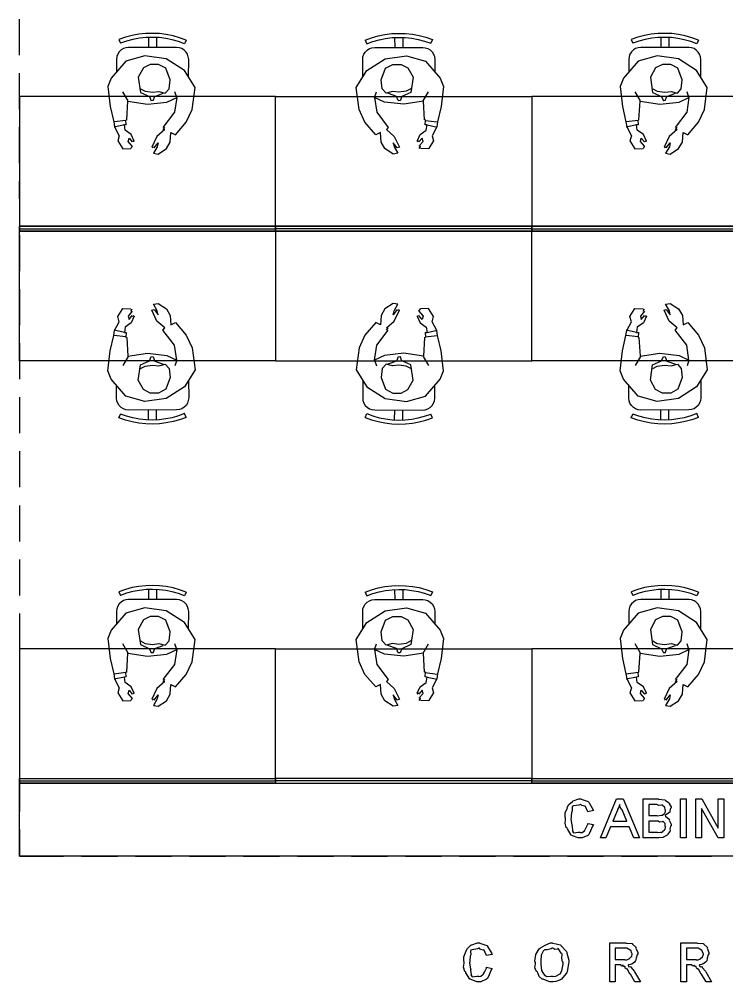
# Model space of a CAD drawing. Extents: x 0 to 23.4, y 0 to 16.5.
# Drawn here: x 13.831 to 14.991, y 7.637 to 9.216 of the extents above; entities that cross this region are included whole.
import ezdxf

# ---------------------------------------------------------------- set-up
doc = ezdxf.new("R2010")
doc.units = 0
doc.layers.get('0').update_dxf_attribs({"linetype": 'CONTINUOUS'})

msp = doc.modelspace()

# ---------------------------------------------------------------- linework, layer by layer
at = {"color": 0}
for points in [[(13.8314, 9.2155), (13.8315, 9.15647)], [(14.1051, 9.18143), (14.0944, 9.18528), (14.0836, 9.18832), (14.0725, 9.19054), (14.0614, 9.19189), (14.0501, 9.19239), (14.0387, 9.19206), (14.0275, 9.19081), (14.0165, 9.18881), (14.0056, 9.18588), (13.9949, 9.18218)], [(14.3986, 9.18143), (14.4092, 9.18528), (14.42, 9.18832), (14.4311, 9.19054), (14.4422, 9.19189), (14.4536, 9.19239), (14.4649, 9.19206), (14.4761, 9.19081), (14.4871, 9.18881), (14.4981, 9.18588), (14.5088, 9.18218)], [(14.945, 9.18143), (14.9343, 9.18528), (14.9235, 9.18832), (14.9124, 9.19054), (14.9013, 9.19189), (14.8899, 9.19239), (14.8786, 9.19206), (14.8674, 9.19081), (14.8564, 9.18881), (14.8454, 9.18588), (14.8347, 9.18218)], [(13.9949, 9.18218), (13.9974, 9.17606)], [(14.1026, 9.17535), (14.0925, 9.17904), (14.0821, 9.18192), (14.0715, 9.18403), (14.0608, 9.18533), (14.0501, 9.18582), (14.0393, 9.18549), (14.0286, 9.18435), (14.0179, 9.1824), (14.0075, 9.17964), (13.9974, 9.17606)], [(14.0435, 9.18588), (14.0435, 9.16932)], [(14.0567, 9.18582), (14.0565, 9.16932)], [(14.1051, 9.18143), (14.1026, 9.17535)], [(14.3986, 9.18143), (14.4011, 9.17535)], [(14.4011, 9.17535), (14.4111, 9.17904), (14.4215, 9.18192), (14.4321, 9.18403), (14.4428, 9.18533), (14.4536, 9.18582), (14.4643, 9.18549), (14.475, 9.18435), (14.4857, 9.1824), (14.4961, 9.17964), (14.5062, 9.17606)], [(14.4469, 9.18582), (14.4471, 9.16932)], [(14.4601, 9.18588), (14.4601, 9.16932)], [(14.5088, 9.18218), (14.5062, 9.17606)], [(14.8347, 9.18218), (14.8372, 9.17606)], [(14.9425, 9.17535), (14.9324, 9.17904), (14.9219, 9.18192), (14.9114, 9.18403), (14.9007, 9.18533), (14.8899, 9.18582), (14.8792, 9.18549), (14.8685, 9.18435), (14.8578, 9.1824), (14.8474, 9.17964), (14.8372, 9.17606)], [(14.8833, 9.18588), (14.8833, 9.16932)], [(14.8965, 9.18582), (14.8964, 9.16932)], [(14.945, 9.18143), (14.9425, 9.17535)], [(14.0107, 9.16938), (14.0064, 9.16889), (14.0022, 9.16749), (13.9985, 9.16515), (13.9953, 9.162), (13.9929, 9.15831), (13.9915, 9.15414), (13.991, 9.14974)], [(14.0372, 9.15543), (14.006, 9.14671)], [(14.0894, 9.16922), (14.0107, 9.16938)], [(14.0722, 9.15056), (14.0372, 9.15543)], [(14.1092, 9.14953), (14.1086, 9.15392), (14.1071, 9.15804), (14.1049, 9.16178), (14.1017, 9.16493), (14.0979, 9.16726), (14.0939, 9.16872), (14.0894, 9.16922)], [(14.3946, 9.14953), (14.395, 9.15392), (14.3965, 9.15804), (14.3987, 9.16178), (14.4019, 9.16493), (14.4057, 9.16726), (14.4097, 9.16872), (14.4142, 9.16922)], [(14.4142, 9.16922), (14.4929, 9.16938)], [(14.4314, 9.15056), (14.4664, 9.15543)], [(14.4664, 9.15543), (14.4976, 9.14671)], [(14.4929, 9.16938), (14.4972, 9.16889), (14.5015, 9.16749), (14.5053, 9.16515), (14.5083, 9.162), (14.5107, 9.15831), (14.5122, 9.15414), (14.5126, 9.14974)], [(14.8506, 9.16938), (14.8463, 9.16889), (14.8421, 9.16749), (14.8383, 9.16515), (14.8351, 9.162), (14.8328, 9.15831), (14.8314, 9.15414), (14.8308, 9.14974)], [(14.8771, 9.15543), (14.846, 9.14671)], [(14.9293, 9.16922), (14.8506, 9.16938)], [(14.9121, 9.15056), (14.8771, 9.15543)], [(14.9489, 9.14953), (14.9485, 9.15392), (14.9469, 9.15804), (14.9447, 9.16178), (14.9415, 9.16493), (14.9378, 9.16726), (14.9337, 9.16872), (14.9293, 9.16922)], [(14.006, 9.14671), (13.9821, 9.11882)], [(13.991, 9.14974), (13.991, 9.12913)], [(14.0463, 9.14144), (14.0349, 9.13579)], [(14.0597, 9.14144), (14.0463, 9.14144)], [(14.0715, 9.13519), (14.0597, 9.14144)], [(14.1022, 9.13146), (14.0722, 9.15056)], [(14.109, 9.12056), (14.1092, 9.14953)], [(14.3946, 9.12056), (14.3946, 9.14953)], [(14.4014, 9.13146), (14.4314, 9.15056)], [(14.4321, 9.13519), (14.4439, 9.14144)], [(14.4439, 9.14144), (14.4574, 9.14144)], [(14.4574, 9.14144), (14.4688, 9.13579)], [(14.4976, 9.14671), (14.5215, 9.11882)], [(14.5126, 9.14974), (14.5126, 9.12913)], [(14.846, 9.14671), (14.8219, 9.11882)], [(14.8308, 9.14974), (14.8308, 9.12913)], [(14.8861, 9.14144), (14.8747, 9.13579)], [(14.8996, 9.14144), (14.8861, 9.14144)], [(14.9114, 9.13519), (14.8996, 9.14144)], [(14.9421, 9.13146), (14.9121, 9.15056)], [(14.9489, 9.12056), (14.9489, 9.14953)], [(13.8315, 9.12696), (13.8315, 9.06788)], [(14.0349, 9.13579), (14.0265, 9.12028)], [(14.0787, 9.11604), (14.0715, 9.13519)], [(14.1196, 9.10357), (14.1022, 9.13146)], [(14.384, 9.10357), (14.4014, 9.13146)], [(14.4249, 9.11604), (14.4321, 9.13519)], [(14.4688, 9.13579), (14.4772, 9.12028)], [(14.8747, 9.13579), (14.8664, 9.12028)], [(14.9186, 9.11604), (14.9114, 9.13519)], [(14.9594, 9.10357), (14.9421, 9.13146)], [(13.9821, 9.11882), (13.9768, 9.10519)], [(14.0265, 9.12028), (14.03, 9.09549)], [(14.0771, 9.10151), (14.0787, 9.11604)], [(14.4265, 9.10151), (14.4249, 9.11604)], [(14.4772, 9.12028), (14.4736, 9.09549)], [(14.5215, 9.11882), (14.5268, 9.10519)], [(14.8219, 9.11882), (14.8167, 9.10519)], [(14.8664, 9.12028), (14.8699, 9.09549)], [(14.9169, 9.10151), (14.9186, 9.11604)], [(13.9768, 9.10519), (13.9804, 9.07249)], [(14.0101, 9.08154), (14.0014, 9.0964)], [(14.03, 9.09549), (14.0447, 9.08865)], [(14.0301, 9.1014), (14.0376, 9.09744)], [(14.0376, 9.09744), (14.05, 9.09571)], [(14.05, 9.09571), (14.0603, 9.097)], [(14.0535, 9.08903), (14.0676, 9.09412)], [(14.0603, 9.097), (14.0707, 9.09429)], [(14.0707, 9.09429), (14.0771, 9.10151)], [(14.0896, 9.0874), (14.0865, 9.09662)], [(14.115, 9.06739), (14.1196, 9.10357)], [(14.3886, 9.06739), (14.384, 9.10357)], [(14.414, 9.0874), (14.4172, 9.09662)], [(14.4329, 9.09429), (14.4265, 9.10151)], [(14.4433, 9.097), (14.4329, 9.09429)], [(14.4501, 9.08903), (14.436, 9.09412)], [(14.4536, 9.09571), (14.4433, 9.097)], [(14.466, 9.09744), (14.4536, 9.09571)], [(14.4736, 9.09549), (14.4589, 9.08865)], [(14.4735, 9.1014), (14.466, 9.09744)], [(14.4935, 9.08154), (14.5022, 9.0964)], [(14.5268, 9.10519), (14.5232, 9.07249)], [(14.8167, 9.10519), (14.8203, 9.07249)], [(14.85, 9.08154), (14.8412, 9.0964)], [(14.8699, 9.09549), (14.8846, 9.08865)], [(14.87, 9.1014), (14.8775, 9.09744)], [(14.8775, 9.09744), (14.8899, 9.09571)], [(14.8899, 9.09571), (14.9001, 9.097)], [(14.8933, 9.08903), (14.9075, 9.09412)], [(14.9001, 9.097), (14.9106, 9.09429)], [(14.9106, 9.09429), (14.9169, 9.10151)], [(14.9294, 9.0874), (14.9264, 9.09662)], [(14.9549, 9.06739), (14.9594, 9.10357)], [(14.2518, 9.08854), (13.8319, 9.08854)], [(13.8319, 9.08854), (13.8319, 8.87201)], [(14.0076, 9.05029), (14.0094, 9.08117)], [(14.0094, 9.08117), (14.0418, 9.07639)], [(14.0418, 9.07639), (14.0735, 9.07969)], [(14.0447, 9.08865), (14.0479, 9.08165)], [(14.0507, 9.08203), (14.0479, 9.08165)], [(14.0507, 9.08203), (14.0535, 9.08903)], [(14.0735, 9.07969), (14.0896, 9.0874)], [(14.0896, 9.0874), (14.0861, 9.06299)], [(14.2518, 9.08854), (14.6718, 9.08854)], [(14.2518, 8.87201), (14.2518, 9.08854)], [(14.2518, 8.87201), (14.2518, 9.08854)], [(14.414, 9.0874), (14.4176, 9.06299)], [(14.4303, 9.07969), (14.414, 9.0874)], [(14.4618, 9.07639), (14.4303, 9.07969)], [(14.4529, 9.08203), (14.4501, 9.08903)], [(14.4557, 9.08203), (14.4529, 9.08165)], [(14.4589, 9.08865), (14.4557, 9.08165)], [(14.4942, 9.08117), (14.4618, 9.07639)], [(14.496, 9.05029), (14.4942, 9.08117)], [(14.6718, 9.08854), (14.6718, 8.87201)], [(15.0917, 9.08854), (14.6718, 9.08854)], [(14.6718, 9.08854), (14.6718, 8.87201)], [(14.8475, 9.05029), (14.8493, 9.08117)], [(14.8493, 9.08117), (14.8817, 9.07639)], [(14.8817, 9.07639), (14.9132, 9.07969)], [(14.8846, 9.08865), (14.8878, 9.08165)], [(14.8907, 9.08203), (14.8878, 9.08165)], [(14.8907, 9.08203), (14.8933, 9.08903)], [(14.9132, 9.07969), (14.9294, 9.0874)], [(14.9294, 9.0874), (14.9258, 9.06299)], [(13.9804, 9.07249), (13.9863, 9.04725)], [(14.0861, 9.06299), (14.0669, 9.03819)], [(14.1053, 9.0465), (14.115, 9.06739)], [(14.3983, 9.0465), (14.3886, 9.06739)], [(14.4176, 9.06299), (14.4365, 9.03819)], [(14.5232, 9.07249), (14.5174, 9.04725)], [(14.8203, 9.07249), (14.8261, 9.04725)], [(14.9258, 9.06299), (14.9069, 9.03819)], [(14.9451, 9.0465), (14.9549, 9.06739)], [(13.9863, 9.04725), (13.9876, 9.03901)], [(14.0064, 9.04953), (13.9868, 9.04715)], [(14.0076, 9.05029), (14.0061, 9.05013)], [(14.0069, 9.04249), (14.0061, 9.05013)], [(14.0875, 9.02599), (14.1053, 9.0465)], [(14.4161, 9.02599), (14.3983, 9.0465)], [(14.4975, 9.05029), (14.496, 9.05013)], [(14.4967, 9.04249), (14.4975, 9.05013)], [(14.4972, 9.04953), (14.5168, 9.04715)], [(14.5174, 9.04725), (14.5161, 9.03901)], [(14.8261, 9.04725), (14.8274, 9.03901)], [(14.8463, 9.04953), (14.8267, 9.04715)], [(14.8475, 9.05029), (14.846, 9.05013)], [(14.8468, 9.04249), (14.846, 9.05013)], [(14.9275, 9.02599), (14.9451, 9.0465)], [(13.8315, 9.03836), (13.8315, 8.97933)], [(14.0038, 9.04215), (13.9869, 9.03863)], [(13.9876, 9.03901), (13.9953, 9.02447)], [(14.0069, 9.04249), (14.0038, 9.04215)], [(14.0049, 9.03342), (14.0038, 9.04215)], [(14.0149, 9.02632), (14.0049, 9.03342)], [(14.07, 9.03483), (14.0572, 9.02344)], [(14.07, 9.03819), (14.0669, 9.03483)], [(14.079, 9.01417), (14.08, 9.02989)], [(14.08, 9.02989), (14.0875, 9.02599)], [(14.4236, 9.02989), (14.4161, 9.02599)], [(14.4246, 9.01417), (14.4236, 9.02989)], [(14.4365, 9.03819), (14.4336, 9.03483)], [(14.4336, 9.03483), (14.4464, 9.02344)], [(14.4887, 9.02632), (14.4988, 9.03342)], [(14.5, 9.04249), (14.4967, 9.04215)], [(14.4988, 9.03342), (14.5, 9.04215)], [(14.5, 9.04215), (14.5167, 9.03863)], [(14.5161, 9.03901), (14.5082, 9.02447)], [(14.8435, 9.04215), (14.8268, 9.03863)], [(14.8274, 9.03901), (14.8353, 9.02447)], [(14.8468, 9.04249), (14.8435, 9.04215)], [(14.8447, 9.03342), (14.8435, 9.04215)], [(14.8547, 9.02632), (14.8447, 9.03342)], [(14.9099, 9.03483), (14.8971, 9.02344)], [(14.9099, 9.03819), (14.9069, 9.03483)], [(14.9189, 9.01417), (14.9199, 9.02989)], [(14.9199, 9.02989), (14.9275, 9.02599)], [(13.9953, 9.02447), (13.9929, 9.016)], [(13.9929, 9.016), (14.001, 9.00299)], [(14.0101, 9.01519), (14.0115, 9.02072)], [(14.0168, 9.00726), (14.0101, 9.01519)], [(14.0115, 9.02072), (14.0168, 9.01421)], [(14.0199, 9.01563), (14.0149, 9.02632)], [(14.0199, 9.01563), (14.0168, 9.01421)], [(14.0572, 9.02344), (14.0489, 9.00575)], [(14.0726, 9.00336), (14.079, 9.01417)], [(14.431, 9.00336), (14.4246, 9.01417)], [(14.4464, 9.02344), (14.4547, 9.00575)], [(14.4837, 9.01563), (14.4887, 9.02632)], [(14.4868, 9.01563), (14.4837, 9.01421)], [(14.4921, 9.02072), (14.4868, 9.01421)], [(14.4868, 9.00726), (14.4935, 9.01519)], [(14.4935, 9.01519), (14.4921, 9.02072)], [(14.5107, 9.016), (14.5026, 9.00299)], [(14.5082, 9.02447), (14.5107, 9.016)], [(14.8353, 9.02447), (14.8328, 9.016)], [(14.8328, 9.016), (14.8408, 9.00299)], [(14.85, 9.01519), (14.8514, 9.02072)], [(14.8567, 9.00726), (14.85, 9.01519)], [(14.8514, 9.02072), (14.8567, 9.01421)], [(14.8597, 9.01563), (14.8547, 9.02632)], [(14.8597, 9.01563), (14.8567, 9.01421)], [(14.8971, 9.02344), (14.8887, 9.00575)], [(14.9125, 9.00336), (14.9189, 9.01417)], [(14.001, 9.00299), (14.0144, 9.00364)], [(14.0168, 9.00726), (14.0144, 9.00364)], [(14.0524, 9.00575), (14.0489, 9.00439)], [(14.0575, 9.0064), (14.0514, 8.99561)], [(14.0524, 9.00439), (14.059, 9.01303)], [(14.059, 9.01303), (14.0575, 9.0064)], [(14.0589, 8.99442), (14.0726, 9.00336)], [(14.4447, 8.99442), (14.431, 9.00336)], [(14.4446, 9.01303), (14.4461, 9.0064)], [(14.4512, 9.00439), (14.4446, 9.01303)], [(14.4461, 9.0064), (14.4522, 8.99561)], [(14.4547, 9.00575), (14.4512, 9.00439)], [(14.4892, 9.00726), (14.4868, 9.00364)], [(14.5026, 9.00299), (14.4892, 9.00364)], [(14.8408, 9.00299), (14.8543, 9.00364)], [(14.8567, 9.00726), (14.8543, 9.00364)], [(14.8922, 9.00575), (14.8887, 9.00439)], [(14.8974, 9.0064), (14.8913, 8.99561)], [(14.8922, 9.00439), (14.8989, 9.01303)], [(14.8989, 9.01303), (14.8974, 9.0064)], [(14.8987, 8.99442), (14.9125, 9.00336)], [(14.0514, 8.99561), (14.0589, 8.99442)], [(14.4522, 8.99561), (14.4447, 8.99442)], [(14.8913, 8.99561), (14.8987, 8.99442)], [(13.8315, 8.94976), (13.8316, 8.89074)], [(13.8319, 8.65549), (13.8319, 8.87201)], [(13.8319, 8.87201), (14.2518, 8.87201)], [(13.8319, 8.87201), (14.2518, 8.87201)], [(14.2518, 8.87592), (14.2518, 8.87201)], [(14.2518, 8.87592), (14.2518, 8.87201)], [(14.6718, 8.87201), (14.2518, 8.87201)], [(14.2518, 8.87201), (14.2518, 8.65549)], [(14.2518, 8.86806), (14.2518, 8.87201)], [(14.2518, 8.87201), (14.2518, 8.65549)], [(14.2518, 8.86806), (14.2518, 8.87201)], [(14.6718, 8.87201), (14.2518, 8.87201)], [(14.6718, 8.65549), (14.6718, 8.87201)], [(14.6718, 8.65549), (14.6718, 8.87201)], [(14.6718, 8.87201), (15.0917, 8.87201)], [(14.6718, 8.87201), (15.0917, 8.87201)], [(13.8316, 8.86122), (13.8317, 8.80214)], [(13.8317, 8.77263), (13.8317, 8.7136)], [(14.0514, 8.74838), (14.0589, 8.74957)], [(14.0575, 8.73757), (14.0514, 8.74838)], [(14.0589, 8.74957), (14.0726, 8.74061)], [(14.4447, 8.74957), (14.431, 8.74061)], [(14.4522, 8.74838), (14.4447, 8.74957)], [(14.4461, 8.73757), (14.4522, 8.74838)], [(14.8913, 8.74838), (14.8987, 8.74957)], [(14.8974, 8.73757), (14.8913, 8.74838)], [(14.8987, 8.74957), (14.9125, 8.74061)], [(13.9929, 8.72797), (14.001, 8.741)], [(14.001, 8.741), (14.0144, 8.7404)], [(14.0168, 8.73671), (14.0101, 8.72879)], [(14.0115, 8.72325), (14.0168, 8.72982)], [(14.0144, 8.73671), (14.0168, 8.7404)], [(14.0168, 8.72835), (14.0199, 8.72982)], [(14.0489, 8.73828), (14.0524, 8.73958)], [(14.0572, 8.72054), (14.0489, 8.73828)], [(14.0524, 8.73958), (14.059, 8.73101)], [(14.059, 8.73101), (14.0575, 8.73757)], [(14.0726, 8.74061), (14.079, 8.72982)], [(14.079, 8.72982), (14.08, 8.71414)], [(14.4246, 8.72982), (14.4236, 8.71414)], [(14.431, 8.74061), (14.4246, 8.72982)], [(14.4512, 8.73958), (14.4446, 8.73101)], [(14.4446, 8.73101), (14.4461, 8.73757)], [(14.4464, 8.72054), (14.4547, 8.73828)], [(14.4512, 8.73828), (14.4547, 8.73958)], [(14.4837, 8.72835), (14.4868, 8.72982)], [(14.4868, 8.73671), (14.4892, 8.7404)], [(14.4868, 8.73671), (14.4935, 8.72879)], [(14.4921, 8.72325), (14.4868, 8.72982)], [(14.5026, 8.741), (14.4892, 8.7404)], [(14.5107, 8.72797), (14.5026, 8.741)], [(14.8328, 8.72797), (14.8408, 8.741)], [(14.8408, 8.741), (14.8543, 8.7404)], [(14.8567, 8.73671), (14.85, 8.72879)], [(14.8514, 8.72325), (14.8567, 8.72982)], [(14.8543, 8.73671), (14.8567, 8.7404)], [(14.8567, 8.72835), (14.8597, 8.72982)], [(14.8887, 8.73828), (14.8922, 8.73958)], [(14.8971, 8.72054), (14.8887, 8.73828)], [(14.8922, 8.73958), (14.8989, 8.73101)], [(14.8989, 8.73101), (14.8974, 8.73757)], [(14.9125, 8.74061), (14.9189, 8.72982)], [(14.9189, 8.72982), (14.9199, 8.71414)], [(13.9876, 8.70497), (13.9953, 8.71951)], [(13.9953, 8.71951), (13.9929, 8.72797)], [(14.0149, 8.71767), (14.0049, 8.71056)], [(14.0101, 8.72879), (14.0115, 8.72325)], [(14.0199, 8.72835), (14.0149, 8.71767)], [(14.07, 8.70915), (14.0572, 8.72054)], [(14.08, 8.71414), (14.0875, 8.71799)], [(14.0875, 8.71799), (14.1053, 8.69749)], [(14.4161, 8.71799), (14.3983, 8.69749)], [(14.4236, 8.71414), (14.4161, 8.71799)], [(14.4336, 8.70915), (14.4464, 8.72054)], [(14.4837, 8.72835), (14.4887, 8.71767)], [(14.4887, 8.71767), (14.4988, 8.71056)], [(14.4935, 8.72879), (14.4921, 8.72325)], [(14.5082, 8.71951), (14.5107, 8.72797)], [(14.5161, 8.70497), (14.5082, 8.71951)], [(14.8274, 8.70497), (14.8353, 8.71951)], [(14.8353, 8.71951), (14.8328, 8.72797)], [(14.8547, 8.71767), (14.8447, 8.71056)], [(14.85, 8.72879), (14.8514, 8.72325)], [(14.8597, 8.72835), (14.8547, 8.71767)], [(14.9099, 8.70915), (14.8971, 8.72054)], [(14.9199, 8.71414), (14.9275, 8.71799)], [(14.9275, 8.71799), (14.9451, 8.69749)], [(13.9863, 8.69672), (13.9876, 8.70497)], [(14.0038, 8.70182), (13.9869, 8.7054)], [(14.0049, 8.71056), (14.0038, 8.70182)], [(14.0038, 8.7015), (14.0069, 8.70182)], [(14.0069, 8.7015), (14.0061, 8.69385)], [(14.0669, 8.70583), (14.07, 8.70915)], [(14.0861, 8.68099), (14.0669, 8.70583)], [(14.4176, 8.68099), (14.4365, 8.70583)], [(14.4336, 8.70583), (14.4365, 8.70915)], [(14.4967, 8.7015), (14.5, 8.70182)], [(14.4967, 8.7015), (14.4975, 8.69385)], [(14.4988, 8.71056), (14.5, 8.70182)], [(14.5, 8.70182), (14.5167, 8.7054)], [(14.5174, 8.69672), (14.5161, 8.70497)], [(14.8261, 8.69672), (14.8274, 8.70497)], [(14.8435, 8.70182), (14.8268, 8.7054)], [(14.8447, 8.71056), (14.8435, 8.70182)], [(14.8435, 8.7015), (14.8468, 8.70182)], [(14.8468, 8.7015), (14.846, 8.69385)], [(14.9069, 8.70583), (14.9099, 8.70915)], [(14.9258, 8.68099), (14.9069, 8.70583)], [(13.8317, 8.68403), (13.8317, 8.625)], [(13.9804, 8.6715), (13.9863, 8.69672)], [(14.0064, 8.6945), (13.9868, 8.69683)], [(14.0061, 8.69374), (14.0076, 8.69385)], [(14.0076, 8.69374), (14.0094, 8.66282)], [(14.1053, 8.69749), (14.115, 8.67665)], [(14.3983, 8.69749), (14.3886, 8.67665)], [(14.496, 8.69374), (14.4942, 8.66282)], [(14.496, 8.69374), (14.4975, 8.69385)], [(14.4972, 8.6945), (14.5168, 8.69683)], [(14.5232, 8.6715), (14.5174, 8.69672)], [(14.8203, 8.6715), (14.8261, 8.69672)], [(14.8463, 8.6945), (14.8267, 8.69683)], [(14.846, 8.69374), (14.8475, 8.69385)], [(14.8475, 8.69374), (14.8493, 8.66282)], [(14.9451, 8.69749), (14.9549, 8.67665)], [(13.9768, 8.63883), (13.9804, 8.6715)], [(14.0094, 8.66282), (14.0418, 8.66764)], [(14.0418, 8.66764), (14.0735, 8.66428)], [(14.0896, 8.65662), (14.0861, 8.68099)], [(14.115, 8.67665), (14.1196, 8.64046)], [(14.3886, 8.67665), (14.384, 8.64046)], [(14.414, 8.65662), (14.4176, 8.68099)], [(14.4618, 8.66764), (14.4303, 8.66428)], [(14.4942, 8.66282), (14.4618, 8.66764)], [(14.5268, 8.63883), (14.5232, 8.6715)], [(14.8167, 8.63883), (14.8203, 8.6715)], [(14.8493, 8.66282), (14.8817, 8.66764)], [(14.8817, 8.66764), (14.9132, 8.66428)], [(14.9294, 8.65662), (14.9258, 8.68099)], [(14.9549, 8.67665), (14.9594, 8.64046)], [(14.2518, 8.65549), (13.8319, 8.65549)], [(14.0101, 8.66243), (14.0014, 8.64763)], [(14.03, 8.64854), (14.0447, 8.65533)], [(14.0447, 8.65533), (14.0479, 8.66233)], [(14.0479, 8.662), (14.0507, 8.66233)], [(14.0507, 8.662), (14.0535, 8.65494)], [(14.0535, 8.65494), (14.0676, 8.64985)], [(14.0735, 8.66428), (14.0896, 8.65662)], [(14.0896, 8.65662), (14.0865, 8.64735)], [(14.2518, 8.65549), (14.6718, 8.65549)], [(14.4303, 8.66428), (14.414, 8.65662)], [(14.414, 8.65662), (14.4172, 8.64735)], [(14.4501, 8.65494), (14.436, 8.64985)], [(14.4529, 8.662), (14.4501, 8.65494)], [(14.4529, 8.662), (14.4557, 8.66233)], [(14.4589, 8.65533), (14.4557, 8.66233)], [(14.4736, 8.64854), (14.4589, 8.65533)], [(14.4935, 8.66243), (14.5022, 8.64763)], [(15.0917, 8.65549), (14.6718, 8.65549)], [(14.85, 8.66243), (14.8412, 8.64763)], [(14.8699, 8.64854), (14.8846, 8.65533)], [(14.8846, 8.65533), (14.8878, 8.66233)], [(14.8878, 8.662), (14.8907, 8.66233)], [(14.8907, 8.662), (14.8933, 8.65494)], [(14.8933, 8.65494), (14.9075, 8.64985)], [(14.9132, 8.66428), (14.9294, 8.65662)], [(14.9294, 8.65662), (14.9264, 8.64735)], [(13.9821, 8.62517), (13.9768, 8.63883)], [(14.0265, 8.62369), (14.03, 8.64854)], [(14.0301, 8.64258), (14.0376, 8.6466)], [(14.0376, 8.6466), (14.05, 8.64833)], [(14.05, 8.64833), (14.0603, 8.64703)], [(14.0603, 8.64703), (14.0707, 8.64968)], [(14.0707, 8.64968), (14.0771, 8.64247)], [(14.0771, 8.64247), (14.0787, 8.62793)], [(14.1196, 8.64046), (14.1022, 8.61253)], [(14.384, 8.64046), (14.4014, 8.61253)], [(14.4265, 8.64247), (14.4249, 8.62793)], [(14.4329, 8.64968), (14.4265, 8.64247)], [(14.4433, 8.64703), (14.4329, 8.64968)], [(14.4536, 8.64833), (14.4433, 8.64703)], [(14.466, 8.6466), (14.4536, 8.64833)], [(14.4735, 8.64258), (14.466, 8.6466)], [(14.4772, 8.62369), (14.4736, 8.64854)], [(14.5215, 8.62517), (14.5268, 8.63883)], [(14.8219, 8.62517), (14.8167, 8.63883)], [(14.8664, 8.62369), (14.8699, 8.64854)], [(14.87, 8.64258), (14.8775, 8.6466)], [(14.8775, 8.6466), (14.8899, 8.64833)], [(14.8899, 8.64833), (14.9001, 8.64703)], [(14.9001, 8.64703), (14.9106, 8.64968)], [(14.9106, 8.64968), (14.9169, 8.64247)], [(14.9169, 8.64247), (14.9186, 8.62793)], [(14.9594, 8.64046), (14.9421, 8.61253)], [(14.006, 8.59728), (13.9821, 8.62517)], [(14.0349, 8.60818), (14.0265, 8.62369)], [(14.0787, 8.62793), (14.0715, 8.60878)], [(14.109, 8.62349), (14.1092, 8.59446)], [(14.3946, 8.62349), (14.3946, 8.59446)], [(14.4249, 8.62793), (14.4321, 8.60878)], [(14.4688, 8.60818), (14.4772, 8.62369)], [(14.4976, 8.59728), (14.5215, 8.62517)], [(14.846, 8.59728), (14.8219, 8.62517)], [(14.8747, 8.60818), (14.8664, 8.62369)], [(14.9186, 8.62793), (14.9114, 8.60878)], [(14.9489, 8.62349), (14.9489, 8.59446)], [(13.991, 8.59424), (13.991, 8.61485)], [(14.0463, 8.60254), (14.0349, 8.60818)], [(14.0715, 8.60878), (14.0597, 8.60254)], [(14.1022, 8.61253), (14.0722, 8.59343)], [(14.4014, 8.61253), (14.4314, 8.59343)], [(14.4321, 8.60878), (14.4439, 8.60254)], [(14.4574, 8.60254), (14.4688, 8.60818)], [(14.5126, 8.59424), (14.5126, 8.61485)], [(14.8308, 8.59424), (14.8308, 8.61485)], [(14.8861, 8.60254), (14.8747, 8.60818)], [(14.9114, 8.60878), (14.8996, 8.60254)], [(14.9421, 8.61253), (14.9121, 8.59343)], [(13.8317, 8.59549), (13.8318, 8.5364)], [(14.0107, 8.5746), (14.0064, 8.57508), (14.0022, 8.57656), (13.9985, 8.57889), (13.9953, 8.58197), (13.9929, 8.58572), (13.9915, 8.58985), (13.991, 8.59424)], [(14.0372, 8.58854), (14.006, 8.59728)], [(14.0722, 8.59343), (14.0372, 8.58854)], [(14.0597, 8.60254), (14.0463, 8.60254)], [(14.1092, 8.59446), (14.1086, 8.59011), (14.1071, 8.58594), (14.1049, 8.58219), (14.1017, 8.5791), (14.0979, 8.57671), (14.0939, 8.57525), (14.0894, 8.57476)], [(14.3946, 8.59446), (14.395, 8.59011), (14.3965, 8.58594), (14.3987, 8.58219), (14.4019, 8.5791), (14.4057, 8.57671), (14.4097, 8.57525), (14.4142, 8.57476)], [(14.4314, 8.59343), (14.4664, 8.58854)], [(14.4439, 8.60254), (14.4574, 8.60254)], [(14.4664, 8.58854), (14.4976, 8.59728)], [(14.4929, 8.5746), (14.4972, 8.57508), (14.5015, 8.57656), (14.5053, 8.57889), (14.5083, 8.58197), (14.5107, 8.58572), (14.5122, 8.58985), (14.5126, 8.59424)], [(14.8506, 8.5746), (14.8463, 8.57508), (14.8421, 8.57656), (14.8383, 8.57889), (14.8351, 8.58197), (14.8328, 8.58572), (14.8314, 8.58985), (14.8308, 8.59424)], [(14.8771, 8.58854), (14.846, 8.59728)], [(14.9121, 8.59343), (14.8771, 8.58854)], [(14.8996, 8.60254), (14.8861, 8.60254)], [(14.9489, 8.59446), (14.9485, 8.59011), (14.9469, 8.58594), (14.9447, 8.58219), (14.9415, 8.5791), (14.9378, 8.57671), (14.9337, 8.57525), (14.9293, 8.57476)], [(14.0894, 8.57476), (14.0107, 8.5746)], [(14.0435, 8.55817), (14.0435, 8.57465)], [(14.0567, 8.55817), (14.0565, 8.57471)], [(14.4142, 8.57476), (14.4929, 8.5746)], [(14.4469, 8.55817), (14.4471, 8.57471)], [(14.4601, 8.55817), (14.4601, 8.57465)], [(14.9293, 8.57476), (14.8506, 8.5746)], [(14.8833, 8.55817), (14.8833, 8.57465)], [(14.8965, 8.55817), (14.8964, 8.57471)], [(13.9949, 8.56185), (13.9974, 8.56793)], [(14.1051, 8.56261), (14.0944, 8.55875), (14.0836, 8.55567), (14.0725, 8.5535), (14.0614, 8.55208), (14.0501, 8.5516), (14.0387, 8.55197), (14.0275, 8.55317), (14.0165, 8.55524), (14.0056, 8.55811), (13.9949, 8.56185)], [(14.1026, 8.56868), (14.0925, 8.565), (14.0821, 8.56207), (14.0715, 8.55994), (14.0608, 8.55865), (14.0501, 8.55817), (14.0393, 8.55849), (14.0286, 8.55963), (14.0179, 8.56163), (14.0075, 8.56435), (13.9974, 8.56793)], [(14.1051, 8.56261), (14.1026, 8.56868)], [(14.3986, 8.56261), (14.4011, 8.56868)], [(14.3986, 8.56261), (14.4092, 8.55875), (14.42, 8.55567), (14.4311, 8.5535), (14.4422, 8.55208), (14.4536, 8.5516), (14.4649, 8.55197), (14.4761, 8.55317), (14.4871, 8.55524), (14.4981, 8.55811), (14.5088, 8.56185)], [(14.4011, 8.56868), (14.4111, 8.565), (14.4215, 8.56207), (14.4321, 8.55994), (14.4428, 8.55865), (14.4536, 8.55817), (14.4643, 8.55849), (14.475, 8.55963), (14.4857, 8.56163), (14.4961, 8.56435), (14.5062, 8.56793)], [(14.5088, 8.56185), (14.5062, 8.56793)], [(14.8347, 8.56185), (14.8372, 8.56793)], [(14.945, 8.56261), (14.9343, 8.55875), (14.9235, 8.55567), (14.9124, 8.5535), (14.9013, 8.55208), (14.8899, 8.5516), (14.8786, 8.55197), (14.8674, 8.55317), (14.8564, 8.55524), (14.8454, 8.55811), (14.8347, 8.56185)], [(14.9425, 8.56868), (14.9324, 8.565), (14.9219, 8.56207), (14.9114, 8.55994), (14.9007, 8.55865), (14.8899, 8.55817), (14.8792, 8.55849), (14.8685, 8.55963), (14.8578, 8.56163), (14.8474, 8.56435), (14.8372, 8.56793)], [(14.945, 8.56261), (14.9425, 8.56868)], [(13.8318, 8.50689), (13.8318, 8.44786)], [(13.8318, 8.41829), (13.8318, 8.35926)], [(13.8318, 8.32975), (13.8319, 8.27067)], [(14.1051, 8.27593), (14.0944, 8.27979), (14.0836, 8.28282), (14.0725, 8.28504), (14.0614, 8.2864), (14.0501, 8.28694), (14.0387, 8.28657), (14.0275, 8.28538), (14.0165, 8.28331), (14.0056, 8.28043), (13.9949, 8.27669)], [(13.9949, 8.27669), (13.9974, 8.27061)], [(14.1026, 8.26986), (14.0925, 8.27354), (14.0821, 8.27647), (14.0715, 8.2786), (14.0608, 8.27989), (14.0501, 8.28038), (14.0393, 8.28006), (14.0286, 8.27886), (14.0179, 8.27692), (14.0075, 8.27414), (13.9974, 8.27061)], [(14.0435, 8.28038), (14.0435, 8.26389)], [(14.0567, 8.28038), (14.0565, 8.26383)], [(14.1051, 8.27593), (14.1026, 8.26986)], [(14.3986, 8.27593), (14.4092, 8.27979), (14.42, 8.28282), (14.4311, 8.28504), (14.4422, 8.2864), (14.4536, 8.28694), (14.4649, 8.28657), (14.4761, 8.28538), (14.4871, 8.28331), (14.4981, 8.28043), (14.5088, 8.27669)], [(14.3986, 8.27593), (14.4011, 8.26986)], [(14.4011, 8.26986), (14.4111, 8.27354), (14.4215, 8.27647), (14.4321, 8.2786), (14.4428, 8.27989), (14.4536, 8.28038), (14.4643, 8.28006), (14.475, 8.27886), (14.4857, 8.27692), (14.4961, 8.27414), (14.5062, 8.27061)], [(14.4469, 8.28038), (14.4471, 8.26383)], [(14.4601, 8.28038), (14.4601, 8.26389)], [(14.5088, 8.27669), (14.5062, 8.27061)], [(14.945, 8.27593), (14.9343, 8.27979), (14.9235, 8.28282), (14.9124, 8.28504), (14.9013, 8.2864), (14.8899, 8.28694), (14.8786, 8.28657), (14.8674, 8.28538), (14.8564, 8.28331), (14.8454, 8.28043), (14.8347, 8.27669)], [(14.8347, 8.27669), (14.8372, 8.27061)], [(14.9425, 8.26986), (14.9324, 8.27354), (14.9219, 8.27647), (14.9114, 8.2786), (14.9007, 8.27989), (14.8899, 8.28038), (14.8792, 8.28006), (14.8685, 8.27886), (14.8578, 8.27692), (14.8474, 8.27414), (14.8372, 8.27061)], [(14.8833, 8.28038), (14.8833, 8.26389)], [(14.8965, 8.28038), (14.8964, 8.26383)], [(14.945, 8.27593), (14.9425, 8.26986)], [(14.0107, 8.26394), (14.0064, 8.26346), (14.0022, 8.26199), (13.9985, 8.25965), (13.9953, 8.25657), (13.9929, 8.25282), (13.9915, 8.24869), (13.991, 8.24431)], [(14.0894, 8.26378), (14.0107, 8.26394)], [(14.1092, 8.24403), (14.1086, 8.24843), (14.1071, 8.25261), (14.1049, 8.25635), (14.1017, 8.25944), (14.0979, 8.26183), (14.0939, 8.26329), (14.0894, 8.26378)], [(14.3946, 8.24403), (14.395, 8.24843), (14.3965, 8.25261), (14.3987, 8.25635), (14.4019, 8.25944), (14.4057, 8.26183), (14.4097, 8.26329), (14.4142, 8.26378)], [(14.4142, 8.26378), (14.4929, 8.26394)], [(14.4929, 8.26394), (14.4972, 8.26346), (14.5015, 8.26199), (14.5053, 8.25965), (14.5083, 8.25657), (14.5107, 8.25282), (14.5122, 8.24869), (14.5126, 8.24431)], [(14.8506, 8.26394), (14.8463, 8.26346), (14.8421, 8.26199), (14.8383, 8.25965), (14.8351, 8.25657), (14.8328, 8.25282), (14.8314, 8.24869), (14.8308, 8.24431)], [(14.9293, 8.26378), (14.8506, 8.26394)], [(14.9489, 8.24403), (14.9485, 8.24843), (14.9469, 8.25261), (14.9447, 8.25635), (14.9415, 8.25944), (14.9378, 8.26183), (14.9337, 8.26329), (14.9293, 8.26378)], [(13.8319, 8.24115), (13.8319, 8.18212)], [(14.006, 8.24126), (13.9821, 8.21337)], [(13.991, 8.24431), (13.991, 8.22368)], [(14.0372, 8.25), (14.006, 8.24126)], [(14.0722, 8.24507), (14.0372, 8.25)], [(14.1022, 8.22601), (14.0722, 8.24507)], [(14.109, 8.21506), (14.1092, 8.24403)], [(14.3946, 8.21506), (14.3946, 8.24403)], [(14.4014, 8.22601), (14.4314, 8.24507)], [(14.4314, 8.24507), (14.4664, 8.25)], [(14.4664, 8.25), (14.4976, 8.24126)], [(14.4976, 8.24126), (14.5215, 8.21337)], [(14.5126, 8.24431), (14.5126, 8.22368)], [(14.846, 8.24126), (14.8219, 8.21337)], [(14.8308, 8.24431), (14.8308, 8.22368)], [(14.8771, 8.25), (14.846, 8.24126)], [(14.9121, 8.24507), (14.8771, 8.25)], [(14.9421, 8.22601), (14.9121, 8.24507)], [(14.9489, 8.21506), (14.9489, 8.24403)], [(14.0349, 8.23031), (14.0265, 8.21485)], [(14.0463, 8.236), (14.0349, 8.23031)], [(14.0597, 8.23594), (14.0463, 8.236)], [(14.0715, 8.22976), (14.0597, 8.23594)], [(14.0787, 8.21061), (14.0715, 8.22976)], [(14.1196, 8.19808), (14.1022, 8.22601)], [(14.384, 8.19808), (14.4014, 8.22601)], [(14.4249, 8.21061), (14.4321, 8.22976)], [(14.4321, 8.22976), (14.4439, 8.23594)], [(14.4439, 8.23594), (14.4574, 8.236)], [(14.4574, 8.236), (14.4688, 8.23031)], [(14.4688, 8.23031), (14.4772, 8.21485)], [(14.8747, 8.23031), (14.8664, 8.21485)], [(14.8861, 8.236), (14.8747, 8.23031)], [(14.8996, 8.23594), (14.8861, 8.236)], [(14.9114, 8.22976), (14.8996, 8.23594)], [(14.9186, 8.21061), (14.9114, 8.22976)], [(14.9594, 8.19808), (14.9421, 8.22601)], [(13.9821, 8.21337), (13.9768, 8.19971)], [(14.0265, 8.21485), (14.03, 8.19)], [(14.0771, 8.19607), (14.0787, 8.21061)], [(14.4265, 8.19607), (14.4249, 8.21061)], [(14.4772, 8.21485), (14.4736, 8.19)], [(14.5215, 8.21337), (14.5268, 8.19971)], [(14.8219, 8.21337), (14.8167, 8.19971)], [(14.8664, 8.21485), (14.8699, 8.19)], [(14.9169, 8.19607), (14.9186, 8.21061)], [(13.9768, 8.19971), (13.9804, 8.16704)], [(14.0301, 8.19596), (14.0376, 8.19194)], [(14.0707, 8.18886), (14.0771, 8.19607)], [(14.115, 8.16189), (14.1196, 8.19808)], [(14.3886, 8.16189), (14.384, 8.19808)], [(14.4329, 8.18886), (14.4265, 8.19607)], [(14.4735, 8.19596), (14.466, 8.19194)], [(14.5268, 8.19971), (14.5232, 8.16704)], [(14.8167, 8.19971), (14.8203, 8.16704)], [(14.87, 8.19596), (14.8775, 8.19194)], [(14.9106, 8.18886), (14.9169, 8.19607)], [(14.9549, 8.16189), (14.9594, 8.19808)], [(14.2518, 8.18306), (13.8319, 8.18306)], [(13.8319, 8.18306), (13.8319, 7.96653)], [(14.0101, 8.17611), (14.0014, 8.19092)], [(14.03, 8.19), (14.0447, 8.18321)], [(14.0376, 8.19194), (14.05, 8.19021)], [(14.0447, 8.18321), (14.0479, 8.17617)], [(14.05, 8.19021), (14.0603, 8.19151)], [(14.0507, 8.17654), (14.0535, 8.1836)], [(14.0535, 8.1836), (14.0676, 8.18864)], [(14.0603, 8.19151), (14.0707, 8.18886)], [(14.0735, 8.17421), (14.0896, 8.18192)], [(14.0896, 8.18192), (14.0861, 8.1575)], [(14.0896, 8.18192), (14.0865, 8.19114)], [(14.2518, 8.18306), (14.6718, 8.18306)], [(14.2518, 7.96653), (14.2518, 8.18306)], [(14.2518, 7.96653), (14.2518, 8.18306)], [(14.414, 8.18192), (14.4172, 8.19114)], [(14.414, 8.18192), (14.4176, 8.1575)], [(14.4303, 8.17421), (14.414, 8.18192)], [(14.4433, 8.19151), (14.4329, 8.18886)], [(14.4501, 8.1836), (14.436, 8.18864)], [(14.4536, 8.19021), (14.4433, 8.19151)], [(14.4529, 8.17654), (14.4501, 8.1836)], [(14.466, 8.19194), (14.4536, 8.19021)], [(14.4589, 8.18321), (14.4557, 8.17617)], [(14.4736, 8.19), (14.4589, 8.18321)], [(14.4935, 8.17611), (14.5022, 8.19092)], [(14.6718, 8.18306), (14.6718, 7.96653)], [(15.0917, 8.18306), (14.6718, 8.18306)], [(14.6718, 8.18306), (14.6718, 7.96653)], [(14.85, 8.17611), (14.8412, 8.19092)], [(14.8699, 8.19), (14.8846, 8.18321)], [(14.8775, 8.19194), (14.8899, 8.19021)], [(14.8846, 8.18321), (14.8878, 8.17617)], [(14.8899, 8.19021), (14.9001, 8.19151)], [(14.8907, 8.17654), (14.8933, 8.1836)], [(14.8933, 8.1836), (14.9075, 8.18864)], [(14.9001, 8.19151), (14.9106, 8.18886)], [(14.9132, 8.17421), (14.9294, 8.18192)], [(14.9294, 8.18192), (14.9258, 8.1575)], [(14.9294, 8.18192), (14.9264, 8.19114)], [(13.9804, 8.16704), (13.9863, 8.14182)], [(14.0076, 8.14481), (14.0094, 8.17572)], [(14.0094, 8.17572), (14.0418, 8.1709)], [(14.0418, 8.1709), (14.0735, 8.17421)], [(14.0507, 8.17654), (14.0479, 8.17617)], [(14.1053, 8.14106), (14.115, 8.16189)], [(14.3983, 8.14106), (14.3886, 8.16189)], [(14.4618, 8.1709), (14.4303, 8.17421)], [(14.4557, 8.17654), (14.4529, 8.17617)], [(14.4942, 8.17572), (14.4618, 8.1709)], [(14.496, 8.14481), (14.4942, 8.17572)], [(14.5232, 8.16704), (14.5174, 8.14182)], [(14.8203, 8.16704), (14.8261, 8.14182)], [(14.8475, 8.14481), (14.8493, 8.17572)], [(14.8493, 8.17572), (14.8817, 8.1709)], [(14.8817, 8.1709), (14.9132, 8.17421)], [(14.8907, 8.17654), (14.8878, 8.17617)], [(14.9451, 8.14106), (14.9549, 8.16189)], [(13.8319, 8.15256), (13.8319, 8.09353)], [(14.0861, 8.1575), (14.0669, 8.13271)], [(14.4176, 8.1575), (14.4365, 8.13271)], [(14.9258, 8.1575), (14.9069, 8.13271)], [(13.9863, 8.14182), (13.9876, 8.13351)], [(14.0064, 8.14404), (13.9868, 8.14165)], [(14.0038, 8.13672), (13.9869, 8.13314)], [(13.9876, 8.13351), (13.9953, 8.11903)], [(14.0069, 8.13704), (14.0038, 8.13672)], [(14.0049, 8.12799), (14.0038, 8.13672)], [(14.0076, 8.14481), (14.0061, 8.14464)], [(14.0069, 8.13704), (14.0061, 8.14464)], [(14.07, 8.12939), (14.0572, 8.118)], [(14.07, 8.13271), (14.0669, 8.12939)], [(14.0875, 8.12056), (14.1053, 8.14106)], [(14.4161, 8.12056), (14.3983, 8.14106)], [(14.4365, 8.13271), (14.4336, 8.12939)], [(14.4336, 8.12939), (14.4464, 8.118)], [(14.4975, 8.14481), (14.496, 8.14464)], [(14.4967, 8.13704), (14.4975, 8.14464)], [(14.5, 8.13704), (14.4967, 8.13672)], [(14.4972, 8.14404), (14.5168, 8.14165)], [(14.4988, 8.12799), (14.5, 8.13672)], [(14.5, 8.13672), (14.5167, 8.13314)], [(14.5161, 8.13351), (14.5082, 8.11903)], [(14.5174, 8.14182), (14.5161, 8.13351)], [(14.8261, 8.14182), (14.8274, 8.13351)], [(14.8463, 8.14404), (14.8267, 8.14165)], [(14.8435, 8.13672), (14.8268, 8.13314)], [(14.8274, 8.13351), (14.8353, 8.11903)], [(14.8468, 8.13704), (14.8435, 8.13672)], [(14.8447, 8.12799), (14.8435, 8.13672)], [(14.8475, 8.14481), (14.846, 8.14464)], [(14.8468, 8.13704), (14.846, 8.14464)], [(14.9099, 8.12939), (14.8971, 8.118)], [(14.9099, 8.13271), (14.9069, 8.12939)], [(14.9275, 8.12056), (14.9451, 8.14106)], [(13.9953, 8.11903), (13.9929, 8.11057)], [(14.0149, 8.12088), (14.0049, 8.12799)], [(14.0101, 8.10975), (14.0115, 8.11529)], [(14.0115, 8.11529), (14.0168, 8.10872)], [(14.0199, 8.11019), (14.0149, 8.12088)], [(14.0572, 8.118), (14.0489, 8.10026)], [(14.079, 8.10872), (14.08, 8.1244)], [(14.08, 8.1244), (14.0875, 8.12056)], [(14.4236, 8.1244), (14.4161, 8.12056)], [(14.4246, 8.10872), (14.4236, 8.1244)], [(14.4464, 8.118), (14.4547, 8.10026)], [(14.4837, 8.11019), (14.4887, 8.12088)], [(14.4921, 8.11529), (14.4868, 8.10872)], [(14.4887, 8.12088), (14.4988, 8.12799)], [(14.4935, 8.10975), (14.4921, 8.11529)], [(14.5082, 8.11903), (14.5107, 8.11057)], [(14.8353, 8.11903), (14.8328, 8.11057)], [(14.8547, 8.12088), (14.8447, 8.12799)], [(14.85, 8.10975), (14.8514, 8.11529)], [(14.8514, 8.11529), (14.8567, 8.10872)], [(14.8597, 8.11019), (14.8547, 8.12088)], [(14.8971, 8.118), (14.8887, 8.10026)], [(14.9189, 8.10872), (14.9199, 8.1244)], [(14.9199, 8.1244), (14.9275, 8.12056)], [(13.9929, 8.11057), (14.001, 8.09754)], [(14.001, 8.09754), (14.0144, 8.09814)], [(14.0168, 8.10183), (14.0101, 8.10975)], [(14.0168, 8.10183), (14.0144, 8.09814)], [(14.0199, 8.11019), (14.0168, 8.10872)], [(14.0524, 8.10026), (14.0489, 8.09896)], [(14.0575, 8.10092), (14.0514, 8.09017)], [(14.0524, 8.09896), (14.059, 8.10753)], [(14.059, 8.10753), (14.0575, 8.10092)], [(14.0589, 8.08897), (14.0726, 8.09793)], [(14.0726, 8.09793), (14.079, 8.10872)], [(14.431, 8.09793), (14.4246, 8.10872)], [(14.4447, 8.08897), (14.431, 8.09793)], [(14.4446, 8.10753), (14.4461, 8.10092)], [(14.4512, 8.09896), (14.4446, 8.10753)], [(14.4461, 8.10092), (14.4522, 8.09017)], [(14.4547, 8.10026), (14.4512, 8.09896)], [(14.4868, 8.11019), (14.4837, 8.10872)], [(14.4868, 8.10183), (14.4935, 8.10975)], [(14.4892, 8.10183), (14.4868, 8.09814)], [(14.5026, 8.09754), (14.4892, 8.09814)], [(14.5107, 8.11057), (14.5026, 8.09754)], [(14.8328, 8.11057), (14.8408, 8.09754)], [(14.8408, 8.09754), (14.8543, 8.09814)], [(14.8567, 8.10183), (14.85, 8.10975)], [(14.8567, 8.10183), (14.8543, 8.09814)], [(14.8597, 8.11019), (14.8567, 8.10872)], [(14.8922, 8.10026), (14.8887, 8.09896)], [(14.8974, 8.10092), (14.8913, 8.09017)], [(14.8922, 8.09896), (14.8989, 8.10753)], [(14.8989, 8.10753), (14.8974, 8.10092)], [(14.8987, 8.08897), (14.9125, 8.09793)], [(14.9125, 8.09793), (14.9189, 8.10872)], [(14.0514, 8.09017), (14.0589, 8.08897)], [(14.4522, 8.09017), (14.4447, 8.08897)], [(14.8913, 8.09017), (14.8987, 8.08897)], [(13.8319, 8.06401), (13.832, 8.00493)], [(13.832, 7.97542), (13.832, 7.91639)], [(13.8319, 7.96653), (14.2518, 7.96653)], [(14.2518, 7.97049), (14.2518, 7.96653)], [(14.2518, 7.97049), (14.2518, 7.96653)], [(14.6718, 7.96653), (14.2518, 7.96653)], [(14.6718, 7.96653), (15.0917, 7.96653)], [(13.832, 7.88683), (13.832, 7.84299)], [(13.832, 7.84289), (13.9038, 7.84289)], [(13.9332, 7.84289), (13.9924, 7.84289)], [(14.0218, 7.84293), (14.0808, 7.84293)], [(14.1104, 7.84293), (14.1694, 7.84293)], [(14.1989, 7.84293), (14.2581, 7.84293)], [(14.2875, 7.84293), (14.3465, 7.84299)], [(14.3761, 7.84299), (14.4351, 7.84299)], [(14.4647, 7.84299), (14.5237, 7.84299)], [(14.5533, 7.84299), (14.6124, 7.84304)], [(14.6418, 7.84304), (14.7008, 7.84304)], [(14.7304, 7.84304), (14.7894, 7.84304)], [(14.819, 7.84304), (14.8781, 7.84304)], [(14.9075, 7.8431), (14.9667, 7.8431)]]:
    msp.add_lwpolyline(points, dxfattribs=at)
for points in [[(13.8319, 8.86806), (14.2518, 8.86806), (14.2518, 8.87592), (13.8319, 8.87592), (13.8319, 8.86806)], [(13.8319, 8.87592), (14.2518, 8.87592), (14.2518, 8.86806), (13.8319, 8.86806), (13.8319, 8.87592)], [(14.6718, 8.86806), (14.2518, 8.86806), (14.2518, 8.87592), (14.6718, 8.87592), (14.6718, 8.86806)], [(14.6718, 8.87592), (14.2518, 8.87592), (14.2518, 8.86806), (14.6718, 8.86806), (14.6718, 8.87592)], [(14.6718, 8.86806), (15.0917, 8.86806), (15.0917, 8.87592), (14.6718, 8.87592), (14.6718, 8.86806)], [(14.6718, 8.87592), (15.0917, 8.87592), (15.0917, 8.86806), (14.6718, 8.86806), (14.6718, 8.87592)], [(13.8319, 7.97049), (14.2518, 7.97049), (14.2518, 7.96263), (13.8319, 7.96263), (13.8319, 7.97049)], [(15.9315, 7.96263), (15.9315, 7.84299), (13.832, 7.84299), (13.832, 7.96263), (15.9315, 7.96263)], [(14.6718, 7.97049), (14.2518, 7.97049), (14.2518, 7.96263), (14.6718, 7.96263), (14.6718, 7.97049)], [(14.6718, 7.97049), (15.0917, 7.97049), (15.0917, 7.96263), (14.6718, 7.96263), (14.6718, 7.97049)], [(14.7637, 7.8966), (14.7729, 7.89464), (14.7714, 7.89225), (14.7682, 7.88428), (14.766, 7.87935), (14.7651, 7.87836), (14.7637, 7.87701), (14.7544, 7.87294), (14.7514, 7.87294), (14.7481, 7.87294), (14.7386, 7.87642), (14.7378, 7.87706), (14.7364, 7.87744), (14.7301, 7.88753), (14.7297, 7.88878), (14.7283, 7.88992), (14.7263, 7.89665), (14.7271, 7.90332), (14.7271, 7.90549), (14.7264, 7.90668), (14.7267, 7.91385), (14.7296, 7.92101), (14.7301, 7.92219), (14.7297, 7.92279), (14.7325, 7.92774), (14.7383, 7.93267), (14.7393, 7.93326), (14.7396, 7.93349), (14.7489, 7.93696), (14.7521, 7.93696), (14.7529, 7.93625), (14.7644, 7.93261), (14.7653, 7.93175), (14.7657, 7.93067), (14.7725, 7.91917), (14.7729, 7.91764), (14.7637, 7.9159), (14.7632, 7.91689), (14.7597, 7.92458), (14.7592, 7.92503), (14.7581, 7.92475), (14.754, 7.92583), (14.7521, 7.92785), (14.7514, 7.92785), (14.7488, 7.92686), (14.7401, 7.9254), (14.7382, 7.92464), (14.7382, 7.92458), (14.7378, 7.92329), (14.7379, 7.91704), (14.7378, 7.91613), (14.7369, 7.91515), (14.7363, 7.90793), (14.7363, 7.90549), (14.7358, 7.90392), (14.7376, 7.89382), (14.7379, 7.8929), (14.7378, 7.8915), (14.7387, 7.88514), (14.7386, 7.88465), (14.7383, 7.88417), (14.7403, 7.88124), (14.7481, 7.88206), (14.7507, 7.88206), (14.751, 7.88167), (14.7546, 7.88183), (14.7585, 7.88514), (14.759, 7.88574), (14.759, 7.88574), (14.7603, 7.88872), (14.7636, 7.8954), (14.7637, 7.8966)], [(14.7842, 7.87294), (14.8108, 7.93696), (14.8215, 7.93696), (14.8482, 7.87294), (14.839, 7.87294), (14.8312, 7.89117), (14.8011, 7.89117), (14.7933, 7.87294), (14.7842, 7.87294)], [(14.8049, 7.9005), (14.8276, 7.9005), (14.82, 7.91872), (14.8187, 7.91976), (14.8164, 7.92453), (14.8164, 7.92768), (14.8163, 7.92785), (14.8157, 7.92643), (14.8139, 7.9221), (14.8125, 7.91928), (14.8122, 7.91829), (14.8049, 7.9005)], [(14.8544, 7.87294), (14.8544, 7.93696), (14.8788, 7.93696), (14.8794, 7.93625), (14.8897, 7.93554), (14.8904, 7.93522), (14.8908, 7.9344), (14.8972, 7.93024), (14.8976, 7.92958), (14.8971, 7.92888), (14.9003, 7.92372), (14.9003, 7.92199), (14.8994, 7.92111), (14.8979, 7.91743), (14.8981, 7.91531), (14.8978, 7.91482), (14.8965, 7.91428), (14.8913, 7.90994), (14.8904, 7.90961), (14.891, 7.90858), (14.8972, 7.90386), (14.8976, 7.9031), (14.8971, 7.90218), (14.9003, 7.89524), (14.9003, 7.8929), (14.8993, 7.89188), (14.8981, 7.88753), (14.8987, 7.88471), (14.8985, 7.884), (14.8976, 7.88282), (14.895, 7.87896), (14.8943, 7.87782), (14.8939, 7.8775), (14.8929, 7.87679), (14.8879, 7.87424), (14.8872, 7.87403), (14.8865, 7.87375), (14.8799, 7.87294), (14.8776, 7.87294), (14.8544, 7.87294)], [(14.8636, 7.90961), (14.8769, 7.90961), (14.8775, 7.9089), (14.8844, 7.91015), (14.8849, 7.91026), (14.8849, 7.91026), (14.886, 7.91026), (14.8892, 7.91297), (14.8894, 7.91331), (14.8894, 7.91331), (14.8904, 7.91411), (14.8911, 7.91743), (14.8911, 7.91851), (14.8907, 7.91872), (14.8899, 7.92339), (14.8896, 7.92372), (14.8893, 7.9235), (14.8857, 7.92686), (14.8853, 7.92697), (14.8842, 7.92637), (14.88, 7.92611), (14.8769, 7.92785), (14.876, 7.92785), (14.8636, 7.92785), (14.8636, 7.90961)], [(14.9156, 7.87294), (14.9156, 7.93696), (14.9247, 7.93696), (14.9247, 7.87294), (14.9156, 7.87294)], [(14.941, 7.87294), (14.941, 7.93696), (14.9506, 7.93696), (14.9776, 7.889), (14.9776, 7.93696), (14.9868, 7.93696), (14.9868, 7.87294), (14.9772, 7.87294), (14.9501, 7.9209), (14.9501, 7.87294), (14.941, 7.87294)], [(14.8636, 7.88206), (14.8776, 7.88206), (14.8778, 7.88178), (14.8826, 7.88226), (14.8829, 7.88226), (14.8829, 7.88226), (14.8839, 7.88172), (14.8867, 7.88362), (14.8869, 7.88379), (14.8869, 7.88379), (14.8896, 7.88633), (14.8899, 7.88661), (14.8899, 7.88661), (14.8904, 7.88704), (14.8911, 7.89014), (14.8911, 7.89117), (14.8907, 7.89133), (14.8906, 7.89606), (14.8904, 7.89638), (14.8904, 7.89638), (14.8874, 7.89953), (14.8868, 7.89963), (14.8857, 7.89903), (14.8812, 7.89871), (14.8788, 7.9005), (14.8779, 7.9005), (14.8636, 7.9005), (14.8636, 7.88206)], [(14.5975, 7.66064), (14.6067, 7.65869), (14.6051, 7.65631), (14.6019, 7.64833), (14.5997, 7.64339), (14.5989, 7.64242), (14.5975, 7.64106), (14.5882, 7.63699), (14.5851, 7.63699), (14.5818, 7.63699), (14.5724, 7.64046), (14.5715, 7.64111), (14.5701, 7.6415), (14.5639, 7.65158), (14.5635, 7.65283), (14.5621, 7.65397), (14.56, 7.66069), (14.5608, 7.66738), (14.5608, 7.66954), (14.5601, 7.67074), (14.5604, 7.6779), (14.5633, 7.68506), (14.5639, 7.68625), (14.5635, 7.68685), (14.5663, 7.69179), (14.5721, 7.69672), (14.5731, 7.69732), (14.5733, 7.69754), (14.5826, 7.70101), (14.5858, 7.70101), (14.5867, 7.70031), (14.5982, 7.69667), (14.599, 7.69581), (14.5994, 7.69472), (14.6063, 7.68321), (14.6067, 7.68169), (14.5975, 7.67996), (14.5969, 7.68093), (14.5935, 7.68864), (14.5931, 7.68907), (14.5918, 7.68881), (14.5878, 7.68989), (14.5858, 7.69189), (14.5851, 7.69189), (14.5825, 7.69092), (14.5739, 7.68946), (14.5719, 7.68869), (14.5719, 7.68864), (14.5715, 7.68733), (14.5717, 7.6811), (14.5715, 7.68018), (14.5707, 7.67919), (14.57, 7.67199), (14.57, 7.66954), (14.5696, 7.66797), (14.5714, 7.65788), (14.5717, 7.65696), (14.5715, 7.65554), (14.5725, 7.64919), (14.5724, 7.64871), (14.5721, 7.64822), (14.574, 7.64529), (14.5818, 7.64611), (14.5846, 7.64611), (14.5847, 7.64572), (14.5883, 7.64589), (14.5922, 7.64919), (14.5928, 7.64979), (14.5928, 7.64979), (14.594, 7.65278), (14.5974, 7.65944), (14.5975, 7.66064)], [(14.6776, 7.66824), (14.6769, 7.67051), (14.6783, 7.68153), (14.684, 7.69092), (14.6853, 7.69233), (14.6863, 7.69265), (14.6937, 7.69715), (14.7024, 7.70101), (14.7053, 7.70101), (14.7058, 7.70031), (14.7117, 7.69894), (14.7185, 7.6976), (14.7196, 7.69689), (14.7199, 7.6959), (14.7286, 7.68685), (14.7292, 7.6856), (14.7293, 7.68381), (14.7326, 7.67264), (14.7326, 7.66889), (14.7319, 7.66699), (14.7297, 7.65321), (14.7292, 7.65196), (14.7281, 7.65067), (14.7203, 7.64133), (14.7192, 7.64068), (14.7172, 7.63976), (14.7112, 7.63747), (14.7067, 7.63699), (14.7053, 7.63699), (14.7015, 7.63699), (14.6915, 7.64046), (14.6904, 7.64111), (14.6887, 7.6415), (14.6839, 7.64567), (14.6815, 7.65142), (14.681, 7.65261), (14.6793, 7.65369), (14.6769, 7.66), (14.6776, 7.66618), (14.6776, 7.66824)], [(14.6868, 7.66824), (14.6864, 7.66547), (14.6875, 7.65565), (14.6911, 7.65022), (14.6919, 7.64958), (14.6919, 7.64849), (14.6967, 7.6454), (14.7031, 7.64611), (14.7053, 7.64611), (14.7058, 7.64535), (14.7114, 7.64589), (14.7174, 7.64919), (14.7182, 7.64979), (14.7182, 7.64979), (14.7211, 7.65489), (14.7235, 7.66558), (14.7235, 7.66911), (14.7224, 7.66986), (14.7213, 7.67546), (14.7217, 7.68201), (14.7213, 7.68321), (14.72, 7.68414), (14.7172, 7.68847), (14.7154, 7.69119), (14.7147, 7.69125), (14.7139, 7.69054), (14.7097, 7.69015), (14.7064, 7.69189), (14.7053, 7.69189), (14.7033, 7.69092), (14.6971, 7.68946), (14.6931, 7.68918), (14.6922, 7.68864), (14.6904, 7.68733), (14.6869, 7.68078), (14.6868, 7.67139), (14.6868, 7.66824)], [(14.7996, 7.63699), (14.7996, 7.70101), (14.8258, 7.70101), (14.8264, 7.70031), (14.8362, 7.6996), (14.8369, 7.69928), (14.8371, 7.69846), (14.8426, 7.69374), (14.8431, 7.69299), (14.8425, 7.69222), (14.8454, 7.68517), (14.8454, 7.68278), (14.8443, 7.68132), (14.8428, 7.67567), (14.8421, 7.6715), (14.8415, 7.67062), (14.8401, 7.66938), (14.8356, 7.6659), (14.8312, 7.66476), (14.83, 7.66456), (14.8297, 7.6639), (14.831, 7.66124), (14.834, 7.66174), (14.8343, 7.66151), (14.8346, 7.6601), (14.8399, 7.65429), (14.8404, 7.65349), (14.85, 7.63699), (14.8408, 7.63699), (14.8335, 7.64958), (14.8328, 7.64947), (14.8286, 7.65739), (14.8282, 7.65782), (14.8275, 7.65776), (14.825, 7.65944), (14.8249, 7.66194), (14.8246, 7.66217), (14.8242, 7.66189), (14.8222, 7.662), (14.8215, 7.66407), (14.8213, 7.66411), (14.8211, 7.66368), (14.8192, 7.66282), (14.8176, 7.66456), (14.8172, 7.66456), (14.8087, 7.66456), (14.8087, 7.63699), (14.7996, 7.63699)], [(14.8087, 7.67367), (14.8243, 7.67367), (14.8244, 7.67318), (14.8278, 7.67285), (14.8311, 7.67458), (14.8315, 7.67475), (14.8315, 7.67475), (14.8318, 7.67486), (14.8347, 7.67768), (14.835, 7.678), (14.835, 7.678), (14.8356, 7.67871), (14.8362, 7.68197), (14.8362, 7.683), (14.8358, 7.68332), (14.834, 7.68892), (14.8336, 7.68929), (14.8331, 7.68886), (14.8278, 7.69189), (14.8261, 7.69189), (14.8087, 7.69189), (14.8087, 7.67367)], [(14.9164, 7.63699), (14.9164, 7.70101), (14.9426, 7.70101), (14.9432, 7.70031), (14.9531, 7.6996), (14.9536, 7.69928), (14.9539, 7.69846), (14.9593, 7.69374), (14.9597, 7.69299), (14.9592, 7.69222), (14.9621, 7.68517), (14.9621, 7.68278), (14.9611, 7.68132), (14.9594, 7.67567), (14.9589, 7.6715), (14.9582, 7.67062), (14.9568, 7.66938), (14.9524, 7.6659), (14.9481, 7.66476), (14.9467, 7.66456), (14.9464, 7.6639), (14.9476, 7.66124), (14.9508, 7.66174), (14.9511, 7.66151), (14.9514, 7.6601), (14.9567, 7.65429), (14.9571, 7.65349), (14.9667, 7.63699), (14.9576, 7.63699), (14.9501, 7.64958), (14.9496, 7.64947), (14.9453, 7.65739), (14.945, 7.65782), (14.9442, 7.65776), (14.9418, 7.65944), (14.9415, 7.66194), (14.9413, 7.66217), (14.941, 7.66189), (14.9389, 7.662), (14.9383, 7.66407), (14.9381, 7.66411), (14.9378, 7.66368), (14.936, 7.66282), (14.9344, 7.66456), (14.9339, 7.66456), (14.9254, 7.66456), (14.9254, 7.63699), (14.9164, 7.63699)], [(14.9254, 7.67367), (14.9411, 7.67367), (14.9413, 7.67318), (14.9446, 7.67285), (14.9479, 7.67458), (14.9482, 7.67475), (14.9482, 7.67475), (14.9486, 7.67486), (14.9515, 7.67768), (14.9517, 7.678), (14.9517, 7.678), (14.9524, 7.67871), (14.9531, 7.68197), (14.9531, 7.683), (14.9526, 7.68332), (14.9508, 7.68892), (14.9504, 7.68929), (14.9499, 7.68886), (14.9446, 7.69189), (14.9428, 7.69189), (14.9254, 7.69189), (14.9254, 7.67367)]]:
    msp.add_lwpolyline(points, close=True, dxfattribs=at)

doc.saveas('drawing.dxf')
